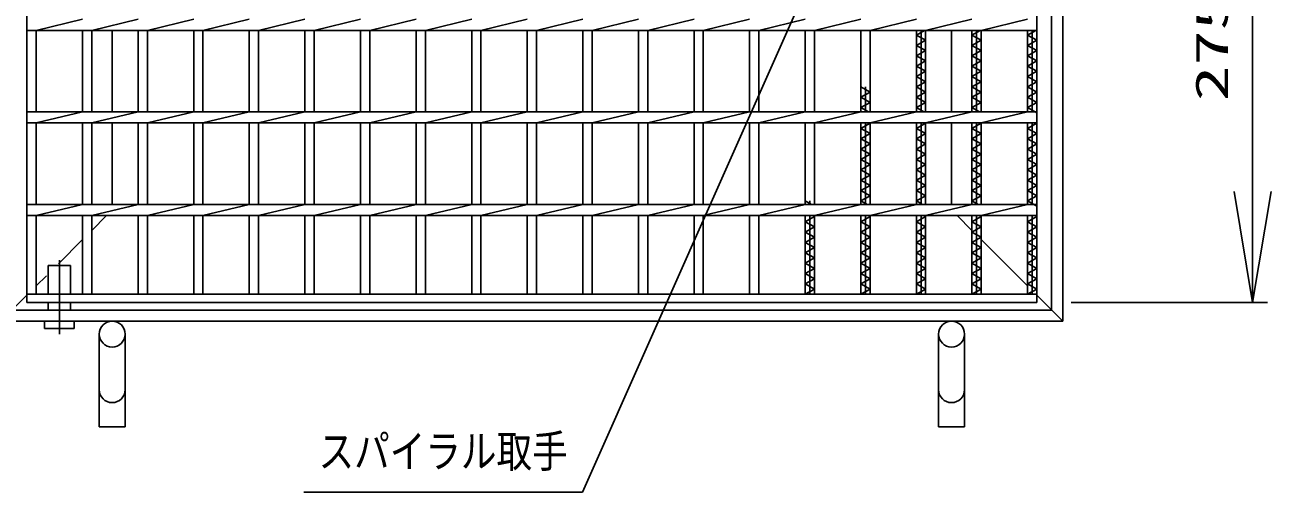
# Model space of a CAD drawing. Units: millimetres, scale not verified. Extents: x -1456 to 1389, y -1026 to 839.
# Drawn here: x -1007 to -335, y -259 to -7 of the extents above; entities that cross this region are included whole.
import ezdxf
from ezdxf.enums import TextEntityAlignment as Align

# ---------------------------------------------------------------- set-up
doc = ezdxf.new("R2010")
doc.units = ezdxf.units.MM
doc.header["$LTSCALE"] = 8
doc.linetypes.add('LONG_DASHED_DOTTED', pattern=[15.25, 12, -1.5, 0.25, -1.5])
for name, color, linetype, lineweight in [('16', 3, 'Continuous', 25), ('19', 6, 'Continuous', 25), ('22', 4, 'Continuous', 25)]:
    doc.layers.add(name, color=color, linetype=linetype, lineweight=lineweight)
doc.styles.add('ＭＳ ゴシック', font='')
doc.styles.get('ＭＳ ゴシック').set_extended_font_data('MS Gothic')

# ---------------------------------------------------------------- blocks, each defined once
blk = doc.blocks.new('open_arrow')
at = {"color": 0, "linetype": 'Continuous', "lineweight": -2}
blk.add_lwpolyline([(7.5, 1.25), (0, 0), (7.5, -1.25)], dxfattribs=at)

msp = doc.modelspace()

# ---------------------------------------------------------------- linework, layer by layer
at = {"layer": '16'}
for p, q in [((-1006, -152), (-1006, 389)), ((-461, -152), (-461, 389)), ((-1006, -9.5), (-1006, -3.5)), ((-1001, -9.5), (-976, -3.5)), ((-971, -9.5), (-946, -3.5)), ((-941, -9.5), (-916, -3.5)), ((-911, -9.5), (-886, -3.5)), ((-881, -9.5), (-856, -3.5)), ((-851, -9.5), (-826, -3.5)), ((-821, -9.5), (-796, -3.5)), ((-791, -9.5), (-766, -3.5)), ((-761, -9.5), (-736, -3.5)), ((-731, -9.5), (-706, -3.5)), ((-701, -9.5), (-676, -3.5)), ((-671, -9.5), (-646, -3.5)), ((-641, -9.5), (-616, -3.5)), ((-611, -9.5), (-586, -3.5)), ((-581, -9.5), (-556, -3.5)), ((-551, -9.5), (-526, -3.5)), ((-521, -9.5), (-496, -3.5)), ((-491, -9.5), (-466, -3.5)), ((-461, -9.5), (-461, -3.5)), ((-1006, -9.5), (-461, -9.5)), ((-1001, -53.5), (-1001, -9.5)), ((-976, -53.5), (-976, -9.5)), ((-971, -53.5), (-971, -9.5)), ((-946, -53.5), (-946, -9.5)), ((-941, -53.5), (-941, -9.5)), ((-916, -53.5), (-916, -9.5)), ((-911, -53.5), (-911, -9.5)), ((-886, -53.5), (-886, -9.5)), ((-881, -53.5), (-881, -9.5)), ((-856, -53.5), (-856, -9.5)), ((-851, -53.5), (-851, -9.5)), ((-826, -53.5), (-826, -9.5)), ((-821, -53.5), (-821, -9.5)), ((-796, -53.5), (-796, -9.5)), ((-791, -53.5), (-791, -9.5)), ((-766, -53.5), (-766, -9.5)), ((-761, -53.5), (-761, -9.5)), ((-736, -53.5), (-736, -9.5)), ((-731, -53.5), (-731, -9.5)), ((-706, -53.5), (-706, -9.5)), ((-701, -53.5), (-701, -9.5)), ((-676, -53.5), (-676, -9.5)), ((-671, -53.5), (-671, -9.5)), ((-646, -53.5), (-646, -9.5)), ((-641, -53.5), (-641, -9.5)), ((-616, -53.5), (-616, -9.5)), ((-611, -53.5), (-611, -9.5)), ((-586, -53.5), (-586, -9.5)), ((-581, -53.5), (-581, -9.5)), ((-556, -53.5), (-556, -9.5)), ((-551, -53.5), (-551, -9.5)), ((-526, -53.5), (-526, -9.5)), ((-526, -12), (-521.536, -9.5)), ((-521, -14.8), (-526, -12)), ((-523.5, -53.5), (-523.5, -9.5)), ((-521, -53.5), (-521, -9.5)), ((-496, -53.5), (-496, -9.5)), ((-496, -12), (-491.536, -9.5)), ((-491, -14.8), (-496, -12)), ((-493.5, -53.5), (-493.5, -9.5)), ((-491, -53.5), (-491, -9.5)), ((-466, -53.5), (-466, -9.5)), ((-466, -12), (-461.536, -9.5)), ((-461, -14.8), (-466, -12)), ((-463.5, -53.5), (-463.5, -9.5)), ((-526, -17.6), (-521, -14.8)), ((-521, -20.4), (-526, -17.6)), ((-496, -17.6), (-491, -14.8)), ((-491, -20.4), (-496, -17.6)), ((-466, -17.6), (-461, -14.8)), ((-461, -20.4), (-466, -17.6)), ((-526, -23.2), (-521, -20.4)), ((-521, -26), (-526, -23.2)), ((-526, -28.8), (-521, -26)), ((-496, -23.2), (-491, -20.4)), ((-491, -26), (-496, -23.2)), ((-496, -28.8), (-491, -26)), ((-466, -23.2), (-461, -20.4)), ((-461, -26), (-466, -23.2)), ((-466, -28.8), (-461, -26)), ((-521, -31.6), (-526, -28.8)), ((-526, -34.4), (-521, -31.6)), ((-491, -31.6), (-496, -28.8)), ((-496, -34.4), (-491, -31.6)), ((-461, -31.6), (-466, -28.8)), ((-466, -34.4), (-461, -31.6)), ((-551, -42.8), (-556, -40)), ((-553.5, -53.5), (-553.5, -40)), ((-521, -37.2), (-526, -34.4)), ((-526, -40), (-521, -37.2)), ((-521, -42.8), (-526, -40)), ((-491, -37.2), (-496, -34.4)), ((-496, -40), (-491, -37.2)), ((-491, -42.8), (-496, -40)), ((-461, -37.2), (-466, -34.4)), ((-466, -40), (-461, -37.2)), ((-461, -42.8), (-466, -40)), ((-556, -45.6), (-551, -42.8)), ((-551, -48.4), (-556, -45.6)), ((-526, -45.6), (-521, -42.8)), ((-521, -48.4), (-526, -45.6)), ((-496, -45.6), (-491, -42.8)), ((-491, -48.4), (-496, -45.6)), ((-466, -45.6), (-461, -42.8)), ((-461, -48.4), (-466, -45.6)), ((-1006, -53.5), (-461, -53.5)), ((-1006, -59.5), (-1006, -53.5)), ((-1001, -59.5), (-976, -53.5)), ((-971, -59.5), (-946, -53.5)), ((-941, -59.5), (-916, -53.5)), ((-911, -59.5), (-886, -53.5)), ((-881, -59.5), (-856, -53.5)), ((-851, -59.5), (-826, -53.5)), ((-821, -59.5), (-796, -53.5)), ((-791, -59.5), (-766, -53.5)), ((-761, -59.5), (-736, -53.5)), ((-731, -59.5), (-706, -53.5)), ((-701, -59.5), (-676, -53.5)), ((-671, -59.5), (-646, -53.5)), ((-641, -59.5), (-616, -53.5)), ((-611, -59.5), (-586, -53.5)), ((-581, -59.5), (-556, -53.5)), ((-556, -51.2), (-551, -48.4)), ((-551.893, -53.5), (-556, -51.2)), ((-551, -59.5), (-526, -53.5)), ((-526, -51.2), (-521, -48.4)), ((-521.893, -53.5), (-526, -51.2)), ((-521, -59.5), (-496, -53.5)), ((-496, -51.2), (-491, -48.4)), ((-491.893, -53.5), (-496, -51.2)), ((-491, -59.5), (-466, -53.5)), ((-466, -51.2), (-461, -48.4)), ((-461, -54), (-466, -51.2)), ((-461, -59.5), (-461, -53.5)), ((-1006, -59.5), (-461, -59.5)), ((-1001, -103.5), (-1001, -59.5)), ((-976, -103.5), (-976, -59.5)), ((-971, -103.5), (-971, -59.5)), ((-946, -103.5), (-946, -59.5)), ((-941, -103.5), (-941, -59.5)), ((-916, -103.5), (-916, -59.5)), ((-911, -103.5), (-911, -59.5)), ((-886, -103.5), (-886, -59.5)), ((-881, -103.5), (-881, -59.5)), ((-856, -103.5), (-856, -59.5)), ((-851, -103.5), (-851, -59.5)), ((-826, -103.5), (-826, -59.5)), ((-821, -103.5), (-821, -59.5)), ((-796, -103.5), (-796, -59.5)), ((-791, -103.5), (-791, -59.5)), ((-766, -103.5), (-766, -59.5)), ((-761, -103.5), (-761, -59.5)), ((-736, -103.5), (-736, -59.5)), ((-731, -103.5), (-731, -59.5)), ((-706, -103.5), (-706, -59.5)), ((-701, -103.5), (-701, -59.5)), ((-676, -103.5), (-676, -59.5)), ((-671, -103.5), (-671, -59.5)), ((-646, -103.5), (-646, -59.5)), ((-641, -103.5), (-641, -59.5)), ((-616, -103.5), (-616, -59.5)), ((-611, -103.5), (-611, -59.5)), ((-586, -103.5), (-586, -59.5)), ((-581, -103.5), (-581, -59.5)), ((-556, -103.5), (-556, -59.5)), ((-556, -62.4), (-551, -59.6)), ((-553.5, -103.5), (-553.5, -59.5)), ((-551, -59.6), (-551.179, -59.5)), ((-551, -103.5), (-551, -59.5)), ((-526, -103.5), (-526, -59.5)), ((-526, -62.4), (-521, -59.6)), ((-523.5, -103.5), (-523.5, -59.5)), ((-521, -59.6), (-521.179, -59.5)), ((-521, -103.5), (-521, -59.5)), ((-496, -103.5), (-496, -59.5)), ((-496, -62.4), (-491, -59.6)), ((-493.5, -103.5), (-493.5, -59.5)), ((-491, -59.6), (-491.179, -59.5)), ((-491, -103.5), (-491, -59.5)), ((-466, -103.5), (-466, -59.5)), ((-466, -62.4), (-461, -59.6)), ((-463.5, -103.5), (-463.5, -59.5)), ((-461, -59.6), (-461.179, -59.5)), ((-551, -65.2), (-556, -62.4)), ((-556, -68), (-551, -65.2)), ((-521, -65.2), (-526, -62.4)), ((-526, -68), (-521, -65.2)), ((-491, -65.2), (-496, -62.4)), ((-496, -68), (-491, -65.2)), ((-461, -65.2), (-466, -62.4)), ((-466, -68), (-461, -65.2)), ((-551, -70.8), (-556, -68)), ((-556, -73.6), (-551, -70.8)), ((-551, -76.4), (-556, -73.6)), ((-521, -70.8), (-526, -68)), ((-526, -73.6), (-521, -70.8)), ((-521, -76.4), (-526, -73.6)), ((-491, -70.8), (-496, -68)), ((-496, -73.6), (-491, -70.8)), ((-491, -76.4), (-496, -73.6)), ((-461, -70.8), (-466, -68)), ((-466, -73.6), (-461, -70.8)), ((-461, -76.4), (-466, -73.6)), ((-556, -79.2), (-551, -76.4)), ((-551, -82), (-556, -79.2)), ((-526, -79.2), (-521, -76.4)), ((-521, -82), (-526, -79.2)), ((-496, -79.2), (-491, -76.4)), ((-491, -82), (-496, -79.2)), ((-466, -79.2), (-461, -76.4)), ((-461, -82), (-466, -79.2)), ((-556, -84.8), (-551, -82)), ((-551, -87.6), (-556, -84.8)), ((-526, -84.8), (-521, -82)), ((-521, -87.6), (-526, -84.8)), ((-496, -84.8), (-491, -82)), ((-491, -87.6), (-496, -84.8)), ((-466, -84.8), (-461, -82)), ((-461, -87.6), (-466, -84.8)), ((-556, -90.4), (-551, -87.6)), ((-551, -93.2), (-556, -90.4)), ((-556, -96), (-551, -93.2)), ((-526, -90.4), (-521, -87.6)), ((-521, -93.2), (-526, -90.4)), ((-526, -96), (-521, -93.2)), ((-496, -90.4), (-491, -87.6)), ((-491, -93.2), (-496, -90.4)), ((-496, -96), (-491, -93.2)), ((-466, -90.4), (-461, -87.6)), ((-461, -93.2), (-466, -90.4)), ((-466, -96), (-461, -93.2)), ((-551, -98.8), (-556, -96)), ((-556, -101.6), (-551, -98.8)), ((-521, -98.8), (-526, -96)), ((-526, -101.6), (-521, -98.8)), ((-491, -98.8), (-496, -96)), ((-496, -101.6), (-491, -98.8)), ((-461, -98.8), (-466, -96)), ((-466, -101.6), (-461, -98.8)), ((-1006, -103.5), (-461, -103.5)), ((-1006, -109.5), (-1006, -103.5)), ((-1001, -109.5), (-976, -103.5)), ((-971, -109.5), (-946, -103.5)), ((-941, -109.5), (-916, -103.5)), ((-911, -109.5), (-886, -103.5)), ((-881, -109.5), (-856, -103.5)), ((-851, -109.5), (-826, -103.5)), ((-821, -109.5), (-796, -103.5)), ((-791, -109.5), (-766, -103.5)), ((-761, -109.5), (-736, -103.5)), ((-731, -109.5), (-706, -103.5)), ((-701, -109.5), (-676, -103.5)), ((-671, -109.5), (-646, -103.5)), ((-641, -109.5), (-616, -103.5)), ((-611, -109.5), (-586, -103.5)), ((-582.607, -103.5), (-586, -101.6)), ((-583.5, -103.5), (-583.5, -101.6)), ((-581, -109.5), (-556, -103.5)), ((-552.607, -103.5), (-556, -101.6)), ((-551, -109.5), (-526, -103.5)), ((-522.607, -103.5), (-526, -101.6)), ((-521, -109.5), (-496, -103.5)), ((-492.607, -103.5), (-496, -101.6)), ((-491, -109.5), (-466, -103.5)), ((-461, -104.4), (-466, -101.6)), ((-461, -109.5), (-461, -103.5)), ((-1006, -109.5), (-461, -109.5)), ((-1001, -152), (-1001, -109.5)), ((-976, -152), (-976, -109.5)), ((-971, -152), (-971, -109.5)), ((-946, -152), (-946, -109.5)), ((-941, -152), (-941, -109.5)), ((-916, -152), (-916, -109.5)), ((-911, -152), (-911, -109.5)), ((-886, -152), (-886, -109.5)), ((-881, -152), (-881, -109.5)), ((-856, -152), (-856, -109.5)), ((-851, -152), (-851, -109.5)), ((-826, -152), (-826, -109.5)), ((-821, -152), (-821, -109.5)), ((-796, -152), (-796, -109.5)), ((-791, -152), (-791, -109.5)), ((-766, -152), (-766, -109.5)), ((-761, -152), (-761, -109.5)), ((-736, -152), (-736, -109.5)), ((-731, -152), (-731, -109.5)), ((-706, -152), (-706, -109.5)), ((-701, -152), (-701, -109.5)), ((-676, -152), (-676, -109.5)), ((-671, -152), (-671, -109.5)), ((-646, -152), (-646, -109.5)), ((-641, -152), (-641, -109.5)), ((-616, -152), (-616, -109.5)), ((-611, -152), (-611, -109.5)), ((-586, -152), (-586, -109.5)), ((-586, -112.8), (-581, -110)), ((-581, -115.6), (-586, -112.8)), ((-583.5, -152), (-583.5, -109.5)), ((-581, -110), (-581.893, -109.5)), ((-581, -152), (-581, -109.5)), ((-556, -152), (-556, -109.5)), ((-556, -112.8), (-551, -110)), ((-551, -115.6), (-556, -112.8)), ((-553.5, -152), (-553.5, -109.5)), ((-551, -110), (-551.893, -109.5)), ((-551, -152), (-551, -109.5)), ((-526, -152), (-526, -109.5)), ((-526, -112.8), (-521, -110)), ((-521, -115.6), (-526, -112.8)), ((-523.5, -152), (-523.5, -109.5)), ((-521, -110), (-521.893, -109.5)), ((-521, -152), (-521, -109.5)), ((-496, -152), (-496, -109.5)), ((-496, -112.8), (-491, -110)), ((-491, -115.6), (-496, -112.8)), ((-493.5, -152), (-493.5, -109.5)), ((-491, -110), (-491.893, -109.5)), ((-491, -152), (-491, -109.5)), ((-466, -152), (-466, -109.5)), ((-466, -112.8), (-461, -110)), ((-461, -115.6), (-466, -112.8)), ((-463.5, -152), (-463.5, -109.5)), ((-461, -110), (-461.893, -109.5)), ((-586, -118.4), (-581, -115.6)), ((-581, -121.2), (-586, -118.4)), ((-556, -118.4), (-551, -115.6)), ((-551, -121.2), (-556, -118.4)), ((-526, -118.4), (-521, -115.6)), ((-521, -121.2), (-526, -118.4)), ((-496, -118.4), (-491, -115.6)), ((-491, -121.2), (-496, -118.4)), ((-466, -118.4), (-461, -115.6)), ((-461, -121.2), (-466, -118.4)), ((-586, -124), (-581, -121.2)), ((-581, -126.8), (-586, -124)), ((-586, -129.6), (-581, -126.8)), ((-556, -124), (-551, -121.2)), ((-551, -126.8), (-556, -124)), ((-556, -129.6), (-551, -126.8)), ((-526, -124), (-521, -121.2)), ((-521, -126.8), (-526, -124)), ((-526, -129.6), (-521, -126.8)), ((-496, -124), (-491, -121.2)), ((-491, -126.8), (-496, -124)), ((-496, -129.6), (-491, -126.8)), ((-466, -124), (-461, -121.2)), ((-461, -126.8), (-466, -124)), ((-466, -129.6), (-461, -126.8)), ((-581, -132.4), (-586, -129.6)), ((-586, -135.2), (-581, -132.4)), ((-551, -132.4), (-556, -129.6)), ((-556, -135.2), (-551, -132.4)), ((-521, -132.4), (-526, -129.6)), ((-526, -135.2), (-521, -132.4)), ((-491, -132.4), (-496, -129.6)), ((-496, -135.2), (-491, -132.4)), ((-461, -132.4), (-466, -129.6)), ((-466, -135.2), (-461, -132.4)), ((-581, -138), (-586, -135.2)), ((-586, -140.8), (-581, -138)), ((-581, -143.6), (-586, -140.8)), ((-551, -138), (-556, -135.2)), ((-556, -140.8), (-551, -138)), ((-551, -143.6), (-556, -140.8)), ((-521, -138), (-526, -135.2)), ((-526, -140.8), (-521, -138)), ((-521, -143.6), (-526, -140.8)), ((-491, -138), (-496, -135.2)), ((-496, -140.8), (-491, -138)), ((-491, -143.6), (-496, -140.8)), ((-461, -138), (-466, -135.2)), ((-466, -140.8), (-461, -138)), ((-461, -143.6), (-466, -140.8)), ((-586, -146.4), (-581, -143.6)), ((-581, -149.2), (-586, -146.4)), ((-556, -146.4), (-551, -143.6)), ((-551, -149.2), (-556, -146.4)), ((-526, -146.4), (-521, -143.6)), ((-521, -149.2), (-526, -146.4)), ((-496, -146.4), (-491, -143.6)), ((-491, -149.2), (-496, -146.4)), ((-466, -146.4), (-461, -143.6)), ((-461, -149.2), (-466, -146.4)), ((-1006, -152), (-461, -152)), ((-1006, -156.5), (-1006, -152)), ((-1006, -152), (-1001, -152)), ((-976, -152), (-971, -152)), ((-946, -152), (-941, -152)), ((-916, -152), (-911, -152)), ((-886, -152), (-881, -152)), ((-856, -152), (-851, -152)), ((-826, -152), (-821, -152)), ((-796, -152), (-791, -152)), ((-766, -152), (-761, -152)), ((-736, -152), (-731, -152)), ((-706, -152), (-701, -152)), ((-676, -152), (-671, -152)), ((-646, -152), (-641, -152)), ((-616, -152), (-611, -152)), ((-586, -152), (-581, -149.2)), ((-586, -152), (-581, -152)), ((-556, -152), (-551, -149.2)), ((-556, -152), (-551, -152)), ((-526, -152), (-521, -149.2)), ((-526, -152), (-521, -152)), ((-496, -152), (-491, -149.2)), ((-496, -152), (-491, -152)), ((-466, -152), (-461, -149.2)), ((-466, -152), (-461, -152)), ((-461, -152), (-461, -156.5)), ((-461, -156.5), (-1006, -156.5))]:
    msp.add_line(p, q, dxfattribs=at)
at = {"layer": '19'}
for p, q in [((-453, -160.5), (-453, 397.5)), ((-447, -166.5), (-447, 403.5)), ((-960, -53.5), (-960, -9.5)), ((-507, -53.5), (-507, -9.5)), ((-960, -103.5), (-960, -59.5)), ((-507, -103.5), (-507, -59.5)), ((-971, -117.5), (-963, -109.5)), ((-496, -117.5), (-504, -109.5)), ((-989, -135.5), (-976, -122.5)), ((-466, -147.5), (-491, -122.5)), ((-994.5, -152), (-994.5, -136.5)), ((-994.5, -136.5), (-982.5, -136.5)), ((-982.5, -152), (-982.5, -136.5)), ((-1001, -147.5), (-995.5, -142)), ((-1020, -166.5), (-1006, -152.5)), ((-447, -166.5), (-461, -152.5)), ((-1014, -160.5), (-453, -160.5)), ((-994.5, -160.5), (-994.5, -156.5)), ((-982.5, -160.5), (-982.5, -156.5)), ((-1020, -166.5), (-447, -166.5)), ((-996.5, -170.5), (-996.5, -166.5)), ((-980.5, -170.5), (-980.5, -166.5)), ((-996.5, -170.5), (-980.5, -170.5)), ((-967, -223.5), (-967, -173.5)), ((-953, -223.5), (-953, -173.5)), ((-514, -223.5), (-514, -173.5)), ((-500, -223.5), (-500, -173.5)), ((-967, -223.5), (-953, -223.5)), ((-514, -223.5), (-500, -223.5))]:
    msp.add_line(p, q, dxfattribs=at)
at = {"layer": '19', "linetype": 'LONG_DASHED_DOTTED'}
msp.add_line((-988.5, -173.5), (-988.5, -133.5), dxfattribs=at)
at = {"layer": '19'}
for centre in [(-960, -173.5), (-507, -173.5)]:
    msp.add_circle(centre, 7, dxfattribs=at)
for centre in [(-960, -203.5), (-507, -203.5)]:
    msp.add_arc(centre, 7, 180, 0, dxfattribs=at)
at = {"layer": '22'}
for p, q in [((-344.576, -156.5), (-344.576, 118.5)), ((-442.508, -156.5), (-336.576, -156.5))]:
    msp.add_line(p, q, dxfattribs=at)
msp.add_lwpolyline([(-553, 86.559), (-706.222, -258.821), (-856.622, -258.821)], dxfattribs=at)

# ---------------------------------------------------------------- block references
at = {"layer": '22', "xscale": 8, "yscale": 8, "rotation": 90}
msp.add_blockref('open_arrow', (-344.576, -156.5), dxfattribs=at)

# ---------------------------------------------------------------- texts
at = {"layer": '22', "style": 'ＭＳ ゴシック', "width": 1.6}
msp.add_text('275', height=17.6, rotation=90, dxfattribs=at).set_placement((-352.576, -19), align=Align.BOTTOM_CENTER)
at = {"layer": '22', "style": 'ＭＳ ゴシック', "width": 0.8}
msp.add_text('スパイラル取手', height=17.6, dxfattribs=at).set_placement((-848.622, -250.821), align=Align.BOTTOM_LEFT)

doc.saveas('drawing.dxf')
